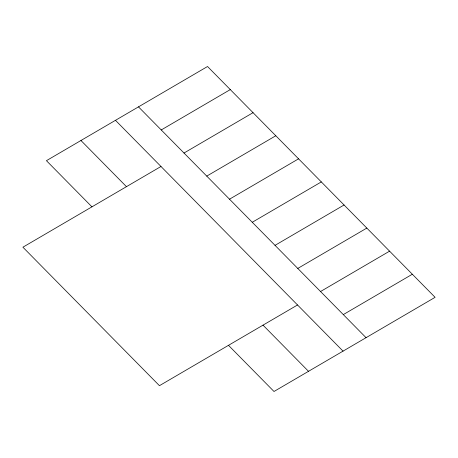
<?xml version="1.0" encoding="UTF-8"?>
<svg xmlns="http://www.w3.org/2000/svg" width="458" height="458" viewBox="0 0 458 458"><rect width="100%" height="100%" fill="white"/><g stroke="black" fill="none" stroke-linecap="round" stroke-linejoin="round"><path stroke-width="0.69" d="M161.245 129.952L230.288 89.591M160.987 166.483L22.9 247.2L159.441 385.682L297.528 304.971M184.001 153.029L253.045 112.674M206.758 176.112L275.802 135.757M229.515 199.19L298.559 158.834M252.272 222.273L321.316 181.918M275.029 245.356L344.072 204.995M297.786 268.434L366.829 228.078M320.543 291.517L389.586 251.161M343.3 314.6L412.343 274.239M138.488 106.869L366.056 337.678M115.473 120.322L343.042 351.131M80.952 140.497L126.465 186.664M263.007 325.146L308.52 371.312M91.944 206.839L46.43 160.678L207.531 66.513L435.1 297.322L273.999 391.487L228.485 345.326"/></g></svg>
